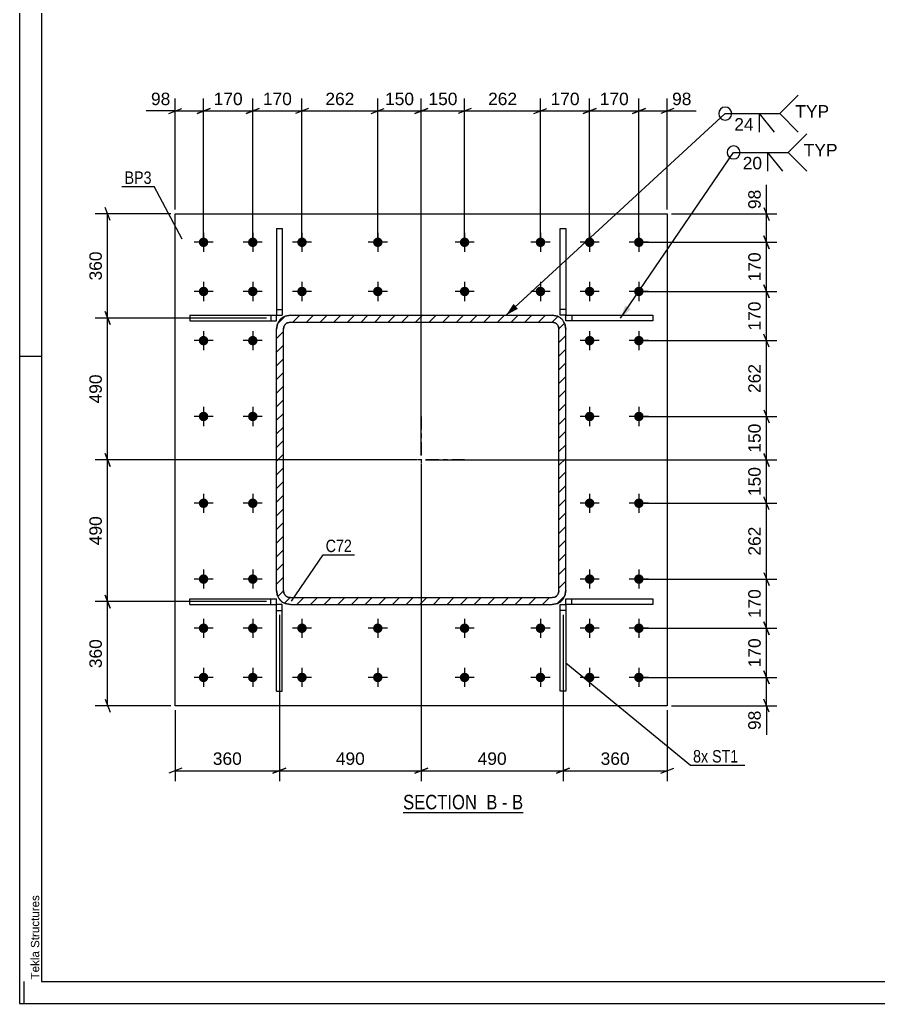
# Model space of a CAD drawing. Header units: millimetres. Extents: x -160 to 681, y -274 to 320.
# Drawn here: x -160.1 to 37.7, y -274 to -47.4 of the extents above; entities that cross this region are included whole.
import ezdxf

# ---------------------------------------------------------------- set-up
doc = ezdxf.new("R2010")
doc.units = ezdxf.units.MM
doc.linetypes.add('DXK_LINE_DOT2', pattern=[3.9198, 1.9599, -1.9599])
doc.linetypes.add('DXK_LINE_DOT3', pattern=[5.9187, 2.979, -0.9799, 0.9799, -0.9799])
doc.styles.add('Arial', font='ARIAL.TTF', dxfattribs={"height": 0.2})
doc.styles.add('Arial Narrow', font='ARIALN.TTF', dxfattribs={"height": 0.2})

# ---------------------------------------------------------------- blocks, each defined once
blk = doc.blocks.new('Unknown-284857079-1134')
at = {"color": 5, "linetype": 'Continuous'}
for p, q in [((-160.06, 319.99), (-160.06, -274.01)), ((-155.06, 314.99), (-155.06, -269.01)), ((-155.06, -125.01), (-160.06, -125.01)), ((-159.06, -274.01), (-159.06, -269.01)), ((-155.06, -269.01), (675.94, -269.01)), ((-160.06, -274.01), (680.94, -274.01))]:
    blk.add_line(p, q, dxfattribs=at)
at = {"color": 174, "linetype": 'Continuous', "style": 'Arial'}
blk.add_text('Tekla Structures', height=1.9102, rotation=90, dxfattribs=at).set_placement((-155.56, -268.51))
blk = doc.blocks.new('Unknown-284857079-11 - 2665')
at = {"color": 6, "linetype": 'Continuous'}
blk.add_line((-71.74, -230.06), (-44.09, -230.06), dxfattribs=at)
at = {"color": 0, "linetype": 'Continuous'}
blk.add_wipeout([(-53.63, -229.31), (-53.63, -225.81), (-71.74, -225.81), (-71.74, -229.31)], dxfattribs=at)
at = {"color": 7, "linetype": 'Continuous', "style": 'Arial Narrow'}
blk.add_text('SECTION ', height=3.34, dxfattribs=at).set_placement((-71.74, -229.31))
at = {"color": 0, "linetype": 'Continuous'}
blk.add_wipeout([(-50.02, -229.31), (-50.02, -225.81), (-52.58, -225.81), (-52.58, -229.31)], dxfattribs=at)
at = {"color": 7, "linetype": 'Continuous', "style": 'Arial Narrow'}
blk.add_text('B', height=3.34, dxfattribs=at).set_placement((-52.58, -229.31))
at = {"color": 0, "linetype": 'Continuous'}
blk.add_wipeout([(-47.7, -229.31), (-47.7, -225.81), (-48.97, -225.81), (-48.97, -229.31)], dxfattribs=at)
at = {"color": 7, "linetype": 'Continuous', "style": 'Arial Narrow'}
blk.add_text('-', height=3.34, dxfattribs=at).set_placement((-48.97, -229.31))
at = {"color": 0, "linetype": 'Continuous'}
blk.add_wipeout([(-44.09, -229.31), (-44.09, -225.81), (-46.65, -225.81), (-46.65, -229.31)], dxfattribs=at)
at = {"color": 7, "linetype": 'Continuous', "style": 'Arial Narrow'}
blk.add_text('B', height=3.34, dxfattribs=at).set_placement((-46.65, -229.31))
blk = doc.blocks.new('Part-284857079-2740 - 2665')
at = {"color": 2, "linetype": 'Continuous'}
for p, q in [((-120.9, -115.46), (-100.9, -115.46)), ((-120.9, -115.46), (-120.9, -116.79)), ((-102.23, -115.46), (-102.23, -116.79)), ((-100.9, -116.79), (-100.9, -115.46)), ((-120.9, -116.79), (-100.9, -116.79))]:
    blk.add_line(p, q, dxfattribs=at)
blk = doc.blocks.new('Part-284857079-2684 - 2665')
at = {"color": 2, "linetype": 'Continuous'}
for p, q in [((-124.23, -92.12), (-10.9, -92.12)), ((-124.23, -205.46), (-124.23, -92.12)), ((-10.9, -92.12), (-10.9, -205.46)), ((-10.9, -205.46), (-124.23, -205.46))]:
    blk.add_line(p, q, dxfattribs=at)
blk = doc.blocks.new('Part-284857079-2750 - 2665')
at = {"color": 2, "linetype": 'Continuous'}
for p, q in [((-34.23, -182.12), (-34.23, -180.79)), ((-34.23, -180.79), (-14.23, -180.79)), ((-32.9, -182.12), (-32.9, -180.79)), ((-14.23, -180.79), (-14.23, -182.12)), ((-14.23, -182.12), (-34.23, -182.12))]:
    blk.add_line(p, q, dxfattribs=at)
blk = doc.blocks.new('Part-284857079-2718 - 2665')
at = {"color": 2, "linetype": 'Continuous'}
for p, q in [((-120.9, -180.79), (-100.9, -180.79)), ((-120.9, -182.12), (-120.9, -180.79)), ((-102.23, -182.12), (-102.23, -180.79)), ((-100.9, -182.12), (-100.9, -180.79)), ((-120.9, -182.12), (-100.9, -182.12))]:
    blk.add_line(p, q, dxfattribs=at)
blk = doc.blocks.new('Part-284857079-2755 - 2665')
at = {"color": 2, "linetype": 'Continuous'}
for p, q in [((-100.9, -202.12), (-100.9, -182.12)), ((-99.57, -182.12), (-100.9, -182.12)), ((-100.9, -183.46), (-99.57, -183.46)), ((-99.57, -202.12), (-99.57, -182.12)), ((-100.9, -202.12), (-99.57, -202.12))]:
    blk.add_line(p, q, dxfattribs=at)
blk = doc.blocks.new('Part-284857079-2723 - 2665')
at = {"color": 2, "linetype": 'Continuous'}
for p, q in [((-35.57, -202.12), (-35.57, -182.12)), ((-35.57, -182.12), (-34.23, -182.12)), ((-34.23, -183.46), (-35.57, -183.46)), ((-34.23, -182.12), (-34.23, -202.12)), ((-34.23, -202.12), (-35.57, -202.12))]:
    blk.add_line(p, q, dxfattribs=at)
blk = doc.blocks.new('Part-284857079-2745 - 2665')
at = {"color": 2, "linetype": 'Continuous'}
for p, q in [((-35.57, -115.46), (-35.57, -95.46)), ((-35.57, -95.46), (-34.23, -95.46)), ((-34.23, -95.46), (-34.23, -115.46)), ((-34.23, -114.12), (-35.57, -114.12)), ((-34.23, -115.46), (-35.57, -115.46))]:
    blk.add_line(p, q, dxfattribs=at)
blk = doc.blocks.new('Part-284857079-2760 - 2665')
at = {"color": 2, "linetype": 'Continuous'}
for p, q in [((-34.23, -116.79), (-34.23, -115.46)), ((-34.23, -115.46), (-14.23, -115.46)), ((-32.9, -115.46), (-32.9, -116.79)), ((-14.23, -115.46), (-14.23, -116.79)), ((-14.23, -116.79), (-34.23, -116.79))]:
    blk.add_line(p, q, dxfattribs=at)
blk = doc.blocks.new('Part-284857079-2765 - 2665')
at = {"color": 2, "linetype": 'Continuous'}
for p, q in [((-100.9, -95.46), (-99.57, -95.46)), ((-100.9, -95.46), (-100.9, -115.46)), ((-99.57, -95.46), (-99.57, -115.46)), ((-100.9, -114.12), (-99.57, -114.12)), ((-100.9, -115.46), (-99.57, -115.46))]:
    blk.add_line(p, q, dxfattribs=at)
blk = doc.blocks.new('Bolt-284857079-2818 - 2665')
at = {"linetype": 'Continuous'}
for points in [[(-116.6, -98.66, -1), (-118.8, -98.66, -1)], [(-105.27, -98.66, -1), (-107.47, -98.66, -1)], [(-93.93, -98.66, -1), (-96.13, -98.66, -1)], [(-76.47, -98.66, -1), (-78.67, -98.66, -1)], [(-56.47, -98.66, -1), (-58.67, -98.66, -1)], [(-39, -98.66, -1), (-41.2, -98.66, -1)], [(-27.67, -98.66, -1), (-29.87, -98.66, -1)], [(-16.33, -98.66, -1), (-18.53, -98.66, -1)], [(-116.6, -109.99, -1), (-118.8, -109.99, -1)], [(-105.27, -109.99, -1), (-107.47, -109.99, -1)], [(-93.93, -109.99, -1), (-96.13, -109.99, -1)], [(-76.47, -109.99, -1), (-78.67, -109.99, -1)], [(-56.47, -109.99, -1), (-58.67, -109.99, -1)], [(-39, -109.99, -1), (-41.2, -109.99, -1)], [(-27.67, -109.99, -1), (-29.87, -109.99, -1)], [(-16.33, -109.99, -1), (-18.53, -109.99, -1)], [(-116.6, -121.32, -1), (-118.8, -121.32, -1)], [(-105.27, -121.32, -1), (-107.47, -121.32, -1)], [(-27.67, -121.32, -1), (-29.87, -121.32, -1)], [(-16.33, -121.32, -1), (-18.53, -121.32, -1)], [(-116.6, -138.79, -1), (-118.8, -138.79, -1)], [(-105.27, -138.79, -1), (-107.47, -138.79, -1)], [(-27.67, -138.79, -1), (-29.87, -138.79, -1)], [(-16.33, -138.79, -1), (-18.53, -138.79, -1)], [(-116.6, -158.79, -1), (-118.8, -158.79, -1)], [(-105.27, -158.79, -1), (-107.47, -158.79, -1)], [(-27.67, -158.79, -1), (-29.87, -158.79, -1)], [(-16.33, -158.79, -1), (-18.53, -158.79, -1)], [(-116.6, -176.26, -1), (-118.8, -176.26, -1)], [(-105.27, -176.26, -1), (-107.47, -176.26, -1)], [(-27.67, -176.26, -1), (-29.87, -176.26, -1)], [(-16.33, -176.26, -1), (-18.53, -176.26, -1)], [(-116.6, -187.59, -1), (-118.8, -187.59, -1)], [(-105.27, -187.59, -1), (-107.47, -187.59, -1)], [(-93.93, -187.59, -1), (-96.13, -187.59, -1)], [(-76.47, -187.59, -1), (-78.67, -187.59, -1)], [(-56.47, -187.59, -1), (-58.67, -187.59, -1)], [(-39, -187.59, -1), (-41.2, -187.59, -1)], [(-27.67, -187.59, -1), (-29.87, -187.59, -1)], [(-16.33, -187.59, -1), (-18.53, -187.59, -1)], [(-116.6, -198.92, -1), (-118.8, -198.92, -1)], [(-105.27, -198.92, -1), (-107.47, -198.92, -1)], [(-93.93, -198.92, -1), (-96.13, -198.92, -1)], [(-76.47, -198.92, -1), (-78.67, -198.92, -1)], [(-56.47, -198.92, -1), (-58.67, -198.92, -1)], [(-39, -198.92, -1), (-41.2, -198.92, -1)], [(-27.67, -198.92, -1), (-29.87, -198.92, -1)], [(-16.33, -198.92, -1), (-18.53, -198.92, -1)]]:
    blk.add_hatch(color=1, dxfattribs=at).paths.add_polyline_path(points)
at = {"color": 1, "linetype": 'Continuous'}
for p, q in [((-117.7, -96.46), (-117.7, -100.86)), ((-106.37, -96.46), (-106.37, -100.86)), ((-95.03, -96.46), (-95.03, -100.86)), ((-77.57, -96.46), (-77.57, -100.86)), ((-57.57, -96.46), (-57.57, -100.86)), ((-40.1, -96.46), (-40.1, -100.86)), ((-28.77, -96.46), (-28.77, -100.86)), ((-17.43, -96.46), (-17.43, -100.86)), ((-115.5, -98.66), (-119.9, -98.66)), ((-104.17, -98.66), (-108.57, -98.66)), ((-92.83, -98.66), (-97.23, -98.66)), ((-75.37, -98.66), (-79.77, -98.66)), ((-55.37, -98.66), (-59.77, -98.66)), ((-37.9, -98.66), (-42.3, -98.66)), ((-26.57, -98.66), (-30.97, -98.66)), ((-15.23, -98.66), (-19.63, -98.66)), ((-117.7, -107.79), (-117.7, -112.19)), ((-106.37, -107.79), (-106.37, -112.19)), ((-95.03, -107.79), (-95.03, -112.19)), ((-77.57, -107.79), (-77.57, -112.19)), ((-57.57, -107.79), (-57.57, -112.19)), ((-40.1, -107.79), (-40.1, -112.19)), ((-28.77, -107.79), (-28.77, -112.19)), ((-17.43, -107.79), (-17.43, -112.19)), ((-115.5, -109.99), (-119.9, -109.99)), ((-104.17, -109.99), (-108.57, -109.99)), ((-92.83, -109.99), (-97.23, -109.99)), ((-75.37, -109.99), (-79.77, -109.99)), ((-55.37, -109.99), (-59.77, -109.99)), ((-37.9, -109.99), (-42.3, -109.99)), ((-26.57, -109.99), (-30.97, -109.99)), ((-15.23, -109.99), (-19.63, -109.99)), ((-117.7, -119.12), (-117.7, -123.52)), ((-106.37, -119.12), (-106.37, -123.52)), ((-28.77, -119.12), (-28.77, -123.52)), ((-17.43, -119.12), (-17.43, -123.52)), ((-115.5, -121.32), (-119.9, -121.32)), ((-104.17, -121.32), (-108.57, -121.32)), ((-26.57, -121.32), (-30.97, -121.32)), ((-15.23, -121.32), (-19.63, -121.32)), ((-117.7, -136.59), (-117.7, -140.99)), ((-106.37, -136.59), (-106.37, -140.99)), ((-28.77, -136.59), (-28.77, -140.99)), ((-17.43, -136.59), (-17.43, -140.99)), ((-115.5, -138.79), (-119.9, -138.79)), ((-104.17, -138.79), (-108.57, -138.79)), ((-26.57, -138.79), (-30.97, -138.79)), ((-15.23, -138.79), (-19.63, -138.79)), ((-117.7, -156.59), (-117.7, -160.99)), ((-106.37, -156.59), (-106.37, -160.99)), ((-28.77, -156.59), (-28.77, -160.99)), ((-17.43, -156.59), (-17.43, -160.99)), ((-115.5, -158.79), (-119.9, -158.79)), ((-104.17, -158.79), (-108.57, -158.79)), ((-26.57, -158.79), (-30.97, -158.79)), ((-15.23, -158.79), (-19.63, -158.79)), ((-117.7, -174.06), (-117.7, -178.46)), ((-106.37, -174.06), (-106.37, -178.46)), ((-28.77, -174.06), (-28.77, -178.46)), ((-17.43, -174.06), (-17.43, -178.46)), ((-115.5, -176.26), (-119.9, -176.26)), ((-104.17, -176.26), (-108.57, -176.26)), ((-26.57, -176.26), (-30.97, -176.26)), ((-15.23, -176.26), (-19.63, -176.26)), ((-117.7, -185.39), (-117.7, -189.79)), ((-106.37, -185.39), (-106.37, -189.79)), ((-95.03, -185.39), (-95.03, -189.79)), ((-77.57, -185.39), (-77.57, -189.79)), ((-57.57, -185.39), (-57.57, -189.79)), ((-40.1, -185.39), (-40.1, -189.79)), ((-28.77, -185.39), (-28.77, -189.79)), ((-17.43, -185.39), (-17.43, -189.79)), ((-115.5, -187.59), (-119.9, -187.59)), ((-104.17, -187.59), (-108.57, -187.59)), ((-92.83, -187.59), (-97.23, -187.59)), ((-75.37, -187.59), (-79.77, -187.59)), ((-55.37, -187.59), (-59.77, -187.59)), ((-37.9, -187.59), (-42.3, -187.59)), ((-26.57, -187.59), (-30.97, -187.59)), ((-15.23, -187.59), (-19.63, -187.59)), ((-117.7, -196.72), (-117.7, -201.12)), ((-106.37, -196.72), (-106.37, -201.12)), ((-95.03, -196.72), (-95.03, -201.12)), ((-77.57, -196.72), (-77.57, -201.12)), ((-57.57, -196.72), (-57.57, -201.12)), ((-40.1, -196.72), (-40.1, -201.12)), ((-28.77, -196.72), (-28.77, -201.12)), ((-17.43, -196.72), (-17.43, -201.12)), ((-115.5, -198.92), (-119.9, -198.92)), ((-104.17, -198.92), (-108.57, -198.92)), ((-92.83, -198.92), (-97.23, -198.92)), ((-75.37, -198.92), (-79.77, -198.92)), ((-55.37, -198.92), (-59.77, -198.92)), ((-37.9, -198.92), (-42.3, -198.92)), ((-26.57, -198.92), (-30.97, -198.92)), ((-15.23, -198.92), (-19.63, -198.92))]:
    blk.add_line(p, q, dxfattribs=at)
blk = doc.blocks.new('Part-284857079-2845 - 2665')
at = {"linetype": 'Continuous'}
h = blk.add_hatch(dxfattribs=at)
h.set_pattern_fill('', scale=0.7, style=0, pattern_type=0)
h.set_pattern_definition([(45, (-98.926, -115.7005), (-1.571545, 1.571545), [])])
h.paths.add_polyline_path([(-97.7, -115.46), (-98.93, -115.7), (-99.96, -116.39), (-100.66, -117.43), (-100.9, -118.66), (-100.9, -178.92), (-100.66, -180.15), (-99.96, -181.19), (-98.93, -181.88), (-97.7, -182.12), (-37.43, -182.12), (-36.21, -181.88), (-35.17, -181.19), (-34.48, -180.15), (-34.23, -178.92), (-34.23, -118.66), (-34.48, -117.43), (-35.17, -116.39), (-36.21, -115.7), (-37.43, -115.46)])
h.paths.add_polyline_path([(-36.82, -117.18), (-36.3, -117.53), (-35.96, -118.04), (-35.83, -118.66), (-35.83, -178.92), (-35.96, -179.54), (-36.3, -180.05), (-36.82, -180.4), (-37.43, -180.52), (-97.7, -180.52), (-98.31, -180.4), (-98.83, -180.05), (-99.18, -179.54), (-99.3, -178.92), (-99.3, -118.66), (-99.18, -118.04), (-98.83, -117.53), (-98.31, -117.18), (-97.7, -117.06), (-37.43, -117.06)])
at = {"color": 7, "linetype": 'DXK_LINE_DOT2'}
for p, q in [((-98.93, -115.7), (-97.7, -115.46)), ((-97.7, -115.46), (-37.43, -115.46)), ((-37.43, -115.46), (-36.21, -115.7)), ((-100.9, -118.66), (-100.66, -117.43)), ((-97.7, -117.06), (-98.31, -117.18)), ((-97.7, -117.06), (-37.43, -117.06)), ((-36.82, -117.18), (-37.43, -117.06)), ((-34.48, -117.43), (-34.23, -118.66)), ((-100.9, -178.92), (-100.9, -118.66)), ((-99.18, -118.04), (-99.3, -118.66)), ((-99.3, -178.92), (-99.3, -118.66)), ((-35.83, -118.66), (-35.96, -118.04)), ((-35.83, -178.92), (-35.83, -118.66)), ((-34.23, -178.92), (-34.23, -118.66)), ((-100.66, -180.15), (-100.9, -178.92)), ((-99.3, -178.92), (-99.18, -179.54)), ((-35.96, -179.54), (-35.83, -178.92)), ((-34.23, -178.92), (-34.48, -180.15)), ((-98.31, -180.4), (-97.7, -180.52)), ((-97.7, -180.52), (-37.43, -180.52)), ((-37.43, -180.52), (-36.82, -180.4)), ((-97.7, -182.12), (-98.93, -181.88)), ((-97.7, -182.12), (-37.43, -182.12)), ((-36.21, -181.88), (-37.43, -182.12))]:
    blk.add_line(p, q, dxfattribs=at)
at = {"color": 2, "linetype": 'Continuous'}
for p, q in [((-97.7, -115.46), (-98.93, -115.7)), ((-97.7, -115.46), (-37.43, -115.46)), ((-36.21, -115.7), (-37.43, -115.46)), ((-100.66, -117.43), (-100.9, -118.66)), ((-98.31, -117.18), (-97.7, -117.06)), ((-97.7, -117.06), (-37.43, -117.06)), ((-37.43, -117.06), (-36.82, -117.18)), ((-34.23, -118.66), (-34.48, -117.43)), ((-100.9, -178.92), (-100.9, -118.66)), ((-99.3, -118.66), (-99.18, -118.04)), ((-99.3, -178.92), (-99.3, -118.66)), ((-35.96, -118.04), (-35.83, -118.66)), ((-35.83, -178.92), (-35.83, -118.66)), ((-34.23, -178.92), (-34.23, -118.66)), ((-100.9, -178.92), (-100.66, -180.15)), ((-99.18, -179.54), (-99.3, -178.92)), ((-35.83, -178.92), (-35.96, -179.54)), ((-34.48, -180.15), (-34.23, -178.92)), ((-97.7, -180.52), (-98.31, -180.4)), ((-97.7, -180.52), (-37.43, -180.52)), ((-36.82, -180.4), (-37.43, -180.52)), ((-98.93, -181.88), (-97.7, -182.12)), ((-97.7, -182.12), (-37.43, -182.12)), ((-37.43, -182.12), (-36.21, -181.88))]:
    blk.add_line(p, q, dxfattribs=at)
at = {"color": 7, "linetype": 'DXK_LINE_DOT3'}
for p, q in [((-67.57, -138.79), (-67.57, -158.79)), ((-57.57, -148.79), (-77.57, -148.79))]:
    blk.add_line(p, q, dxfattribs=at)
at = {"color": 7, "linetype": 'DXK_LINE_DOT2'}
for centre, radius, start, end in [((-97.7, -118.66), 3.2, 112.5, 157.5), ((-97.7, -118.66), 1.6, 112.5, 157.5), ((-37.43, -118.66), 1.6, 22.5, 67.5), ((-37.43, -118.66), 3.2, 22.5, 67.5), ((-97.7, -178.92), 3.2, 202.5, 247.5), ((-97.7, -178.92), 1.6, 202.5, 247.5), ((-37.43, -178.92), 1.6, 292.5, 337.5), ((-37.43, -178.92), 3.2, 292.5, 337.5)]:
    blk.add_arc(centre, radius, start, end, dxfattribs=at)
at = {"color": 2, "linetype": 'Continuous'}
for centre, radius, start, end in [((-97.7, -118.66), 3.2, 112.5, 157.5), ((-97.7, -118.66), 1.6, 112.5, 157.5), ((-37.43, -118.66), 1.6, 22.5, 67.5), ((-37.43, -118.66), 3.2, 22.5, 67.5), ((-97.7, -178.92), 3.2, 202.5, 247.5), ((-97.7, -178.92), 1.6, 202.5, 247.5), ((-37.43, -178.92), 1.6, 292.5, 337.5), ((-37.43, -178.92), 3.2, 292.5, 337.5)]:
    blk.add_arc(centre, radius, start, end, dxfattribs=at)
blk = doc.blocks.new('StraightDimension-284857079-3015 - 2665')
at = {"color": 7, "linetype": 'Continuous'}
for p, q in [((-139.19, -182.96), (-140.39, -179.96)), ((-103.23, -181.46), (-142.64, -181.46)), ((-139.79, -205.46), (-139.79, -181.46)), ((-140.39, -203.96), (-139.19, -206.96)), ((-125.23, -205.46), (-142.64, -205.46))]:
    blk.add_line(p, q, dxfattribs=at)
at = {"color": 0}
blk.add_wipeout([(-140.54, -189.52), (-144.74, -189.52), (-144.74, -197.39), (-140.54, -197.39)], dxfattribs=at)
at = {"color": 3, "style": 'Arial'}
blk.add_text('360', height=2.865, rotation=90.0002, dxfattribs=at).set_placement((-141.14, -196.79))
blk = doc.blocks.new('StraightDimension-284857079-15221 - 2665')
at = {"color": 7, "linetype": 'Continuous'}
for p, q in [((12.58, -160.29), (11.38, -157.29)), ((-16.43, -158.79), (14.38, -158.79)), ((11.98, -176.26), (11.98, -158.79)), ((-16.43, -176.26), (14.38, -176.26)), ((11.38, -174.76), (12.58, -177.76))]:
    blk.add_line(p, q, dxfattribs=at)
at = {"color": 0}
blk.add_wipeout([(11.23, -163.59), (7.03, -163.59), (7.03, -171.46), (11.23, -171.46)], dxfattribs=at)
at = {"color": 3, "style": 'Arial'}
blk.add_text('262', height=2.865, rotation=90.0002, dxfattribs=at).set_placement((10.63, -170.86))
blk = doc.blocks.new('StraightDimension-284857079-11352 - 2665')
at = {"color": 7, "linetype": 'Continuous'}
for p, q in [((-117.7, -97.66), (-117.7, -65.55)), ((-106.37, -97.66), (-106.37, -65.55)), ((-119.2, -69), (-116.2, -67.8)), ((-104.87, -67.8), (-107.87, -69)), ((-117.7, -68.4), (-106.37, -68.4))]:
    blk.add_line(p, q, dxfattribs=at)
at = {"color": 0}
blk.add_wipeout([(-108.1, -67.65), (-108.1, -63.45), (-115.97, -63.45), (-115.97, -67.65)], dxfattribs=at)
at = {"color": 3, "style": 'Arial'}
blk.add_text('170', height=2.865, dxfattribs=at).set_placement((-115.37, -67.05))
blk = doc.blocks.new('StraightDimension-284857079-15220 - 2665')
at = {"color": 7, "linetype": 'Continuous'}
for p, q in [((11.38, -147.29), (12.58, -150.29)), ((-66.57, -148.79), (14.38, -148.79)), ((11.98, -158.79), (11.98, -148.79)), ((12.58, -160.29), (11.38, -157.29)), ((-16.43, -158.79), (14.38, -158.79))]:
    blk.add_line(p, q, dxfattribs=at)
at = {"color": 0}
blk.add_wipeout([(11.23, -149.85), (7.03, -149.85), (7.03, -157.73), (11.23, -157.73)], dxfattribs=at)
at = {"color": 3, "style": 'Arial'}
blk.add_text('150', height=2.865, rotation=90.0002, dxfattribs=at).set_placement((10.63, -157.13))
blk = doc.blocks.new('StraightDimension-284857079-11353 - 2665')
at = {"color": 7, "linetype": 'Continuous'}
for p, q in [((-124.23, -91.12), (-124.23, -65.55)), ((-117.7, -97.66), (-117.7, -65.55)), ((-125.73, -69), (-122.73, -67.8)), ((-116.2, -67.8), (-119.2, -69)), ((-124.23, -68.4), (-117.7, -68.4))]:
    blk.add_line(p, q, dxfattribs=at)
at = {"color": 0}
blk.add_wipeout([(-124.76, -67.65), (-124.76, -63.45), (-130.41, -63.45), (-130.41, -67.65)], dxfattribs=at)
at = {"color": 7, "linetype": 'Continuous'}
blk.add_line((-124.23, -68.4), (-130.93, -68.4), dxfattribs=at)
blk.add_line((-124.23, -68.4), (-130.93, -68.4), dxfattribs=at)
at = {"color": 3, "style": 'Arial'}
blk.add_text('98', height=2.865, dxfattribs=at).set_placement((-129.81, -67.05))
blk = doc.blocks.new('StraightDimension-284857079-15222 - 2665')
at = {"color": 7, "linetype": 'Continuous'}
for p, q in [((-16.43, -176.26), (14.38, -176.26)), ((11.38, -174.76), (12.58, -177.76)), ((11.98, -187.59), (11.98, -176.26)), ((-16.43, -187.59), (14.38, -187.59)), ((12.58, -189.09), (11.38, -186.09))]:
    blk.add_line(p, q, dxfattribs=at)
at = {"color": 0}
blk.add_wipeout([(11.23, -177.99), (7.03, -177.99), (7.03, -185.86), (11.23, -185.86)], dxfattribs=at)
at = {"color": 3, "style": 'Arial'}
blk.add_text('170', height=2.865, rotation=90.0002, dxfattribs=at).set_placement((10.63, -185.26))
blk = doc.blocks.new('StraightDimension-284857079-11443 - 2665')
at = {"color": 7, "linetype": 'Continuous'}
for p, q in [((-34.9, -184.46), (-34.9, -222.81)), ((-10.9, -206.46), (-10.9, -222.81)), ((-33.4, -219.81), (-36.4, -221.01)), ((-12.4, -221.01), (-9.4, -219.81)), ((-34.9, -220.41), (-10.9, -220.41))]:
    blk.add_line(p, q, dxfattribs=at)
at = {"color": 0}
blk.add_wipeout([(-18.97, -219.66), (-18.97, -215.46), (-26.84, -215.46), (-26.84, -219.66)], dxfattribs=at)
at = {"color": 3, "style": 'Arial'}
blk.add_text('360', height=2.865, dxfattribs=at).set_placement((-26.24, -219.06))
blk = doc.blocks.new('StraightDimension-284857079-11344 - 2665')
at = {"color": 7, "linetype": 'Continuous'}
for p, q in [((-17.43, -97.66), (-17.43, -65.55)), ((-10.9, -91.12), (-10.9, -65.55)), ((-18.93, -69), (-15.93, -67.8)), ((-9.4, -67.8), (-12.4, -69)), ((-17.43, -68.4), (-10.9, -68.4))]:
    blk.add_line(p, q, dxfattribs=at)
at = {"color": 0}
blk.add_wipeout([(-4.73, -67.65), (-4.73, -63.45), (-10.38, -63.45), (-10.38, -67.65)], dxfattribs=at)
at = {"color": 7, "linetype": 'Continuous'}
blk.add_line((-10.9, -68.4), (-4.2, -68.4), dxfattribs=at)
blk.add_line((-10.9, -68.4), (-4.2, -68.4), dxfattribs=at)
at = {"color": 3, "style": 'Arial'}
blk.add_text('98', height=2.865, dxfattribs=at).set_placement((-9.78, -67.05))
blk = doc.blocks.new('StraightDimension-284857079-15215 - 2665')
at = {"color": 7, "linetype": 'Continuous'}
for p, q in [((11.38, -90.62), (12.58, -93.62)), ((-9.9, -92.12), (14.38, -92.12)), ((11.98, -98.66), (11.98, -92.12)), ((12.58, -100.16), (11.38, -97.16)), ((-16.43, -98.66), (14.38, -98.66))]:
    blk.add_line(p, q, dxfattribs=at)
at = {"color": 0}
blk.add_wipeout([(11.23, -85.95), (7.03, -85.95), (7.03, -91.6), (11.23, -91.6)], dxfattribs=at)
at = {"color": 7, "linetype": 'Continuous'}
blk.add_line((11.98, -92.12), (11.98, -85.43), dxfattribs=at)
blk.add_line((11.98, -92.12), (11.98, -85.43), dxfattribs=at)
at = {"color": 3, "style": 'Arial'}
blk.add_text('98', height=2.865, rotation=90.0002, dxfattribs=at).set_placement((10.63, -91))
blk = doc.blocks.new('StraightDimension-284857079-11350 - 2665')
at = {"color": 7, "linetype": 'Continuous'}
for p, q in [((-95.03, -97.66), (-95.03, -65.55)), ((-77.57, -97.66), (-77.57, -65.55)), ((-93.53, -67.8), (-96.53, -69)), ((-79.07, -69), (-76.07, -67.8)), ((-95.03, -68.4), (-77.57, -68.4))]:
    blk.add_line(p, q, dxfattribs=at)
at = {"color": 0}
blk.add_wipeout([(-82.37, -67.65), (-82.37, -63.45), (-90.24, -63.45), (-90.24, -67.65)], dxfattribs=at)
at = {"color": 3, "style": 'Arial'}
blk.add_text('262', height=2.865, dxfattribs=at).set_placement((-89.64, -67.05))
blk = doc.blocks.new('StraightDimension-284857079-11351 - 2665')
at = {"color": 7, "linetype": 'Continuous'}
for p, q in [((-106.37, -97.66), (-106.37, -65.55)), ((-95.03, -97.66), (-95.03, -65.55)), ((-107.87, -69), (-104.87, -67.8)), ((-93.53, -67.8), (-96.53, -69)), ((-106.37, -68.4), (-95.03, -68.4))]:
    blk.add_line(p, q, dxfattribs=at)
at = {"color": 0}
blk.add_wipeout([(-96.77, -67.65), (-96.77, -63.45), (-104.64, -63.45), (-104.64, -67.65)], dxfattribs=at)
at = {"color": 3, "style": 'Arial'}
blk.add_text('170', height=2.865, dxfattribs=at).set_placement((-104.04, -67.05))
blk = doc.blocks.new('StraightDimension-284857079-2990 - 2665')
at = {"color": 7, "linetype": 'Continuous'}
for p, q in [((-139.19, -93.62), (-140.39, -90.62)), ((-125.23, -92.12), (-142.64, -92.12)), ((-139.79, -116.12), (-139.79, -92.12)), ((-140.39, -114.62), (-139.19, -117.62)), ((-103.23, -116.12), (-142.64, -116.12))]:
    blk.add_line(p, q, dxfattribs=at)
at = {"color": 0}
blk.add_wipeout([(-140.54, -100.19), (-144.74, -100.19), (-144.74, -108.06), (-140.54, -108.06)], dxfattribs=at)
at = {"color": 3, "style": 'Arial'}
blk.add_text('360', height=2.865, rotation=90.0002, dxfattribs=at).set_placement((-141.14, -107.46))
blk = doc.blocks.new('StraightDimension-284857079-2999 - 2665')
at = {"color": 7, "linetype": 'Continuous'}
for p, q in [((-139.19, -117.62), (-140.39, -114.62)), ((-103.23, -116.12), (-142.64, -116.12)), ((-139.79, -148.79), (-139.79, -116.12)), ((-140.39, -147.29), (-139.19, -150.29)), ((-68.57, -148.79), (-142.64, -148.79))]:
    blk.add_line(p, q, dxfattribs=at)
at = {"color": 0}
blk.add_wipeout([(-140.54, -128.52), (-144.74, -128.52), (-144.74, -136.39), (-140.54, -136.39)], dxfattribs=at)
at = {"color": 3, "style": 'Arial'}
blk.add_text('490', height=2.865, rotation=90.0002, dxfattribs=at).set_placement((-141.14, -135.79))
blk = doc.blocks.new('StraightDimension-284857079-11446 - 2665')
at = {"color": 7, "linetype": 'Continuous'}
for p, q in [((-100.23, -184.46), (-100.23, -222.81)), ((-124.23, -206.46), (-124.23, -222.81)), ((-122.73, -219.81), (-125.73, -221.01)), ((-101.73, -221.01), (-98.73, -219.81)), ((-124.23, -220.41), (-100.23, -220.41))]:
    blk.add_line(p, q, dxfattribs=at)
at = {"color": 0}
blk.add_wipeout([(-108.3, -219.66), (-108.3, -215.46), (-116.17, -215.46), (-116.17, -219.66)], dxfattribs=at)
at = {"color": 3, "style": 'Arial'}
blk.add_text('360', height=2.865, dxfattribs=at).set_placement((-115.57, -219.06))
blk = doc.blocks.new('StraightDimension-284857079-3007 - 2665')
at = {"color": 7, "linetype": 'Continuous'}
for p, q in [((-139.19, -150.29), (-140.39, -147.29)), ((-68.57, -148.79), (-142.64, -148.79)), ((-139.79, -181.46), (-139.79, -148.79)), ((-140.39, -179.96), (-139.19, -182.96)), ((-103.23, -181.46), (-142.64, -181.46))]:
    blk.add_line(p, q, dxfattribs=at)
at = {"color": 0}
blk.add_wipeout([(-140.54, -161.19), (-144.74, -161.19), (-144.74, -169.06), (-140.54, -169.06)], dxfattribs=at)
at = {"color": 3, "style": 'Arial'}
blk.add_text('490', height=2.865, rotation=90.0002, dxfattribs=at).set_placement((-141.14, -168.46))
blk = doc.blocks.new('StraightDimension-284857079-11345 - 2665')
at = {"color": 7, "linetype": 'Continuous'}
for p, q in [((-28.77, -97.66), (-28.77, -65.55)), ((-17.43, -97.66), (-17.43, -65.55)), ((-30.27, -69), (-27.27, -67.8)), ((-15.93, -67.8), (-18.93, -69)), ((-28.77, -68.4), (-17.43, -68.4))]:
    blk.add_line(p, q, dxfattribs=at)
at = {"color": 0}
blk.add_wipeout([(-19.17, -67.65), (-19.17, -63.45), (-27.04, -63.45), (-27.04, -67.65)], dxfattribs=at)
at = {"color": 3, "style": 'Arial'}
blk.add_text('170', height=2.865, dxfattribs=at).set_placement((-26.44, -67.05))
blk = doc.blocks.new('StraightDimension-284857079-15219 - 2665')
at = {"color": 7, "linetype": 'Continuous'}
for p, q in [((11.38, -137.29), (12.58, -140.29)), ((-16.43, -138.79), (14.38, -138.79)), ((11.98, -148.79), (11.98, -138.79)), ((12.58, -150.29), (11.38, -147.29)), ((-66.57, -148.79), (14.38, -148.79))]:
    blk.add_line(p, q, dxfattribs=at)
at = {"color": 0}
blk.add_wipeout([(11.23, -139.85), (7.03, -139.85), (7.03, -147.73), (11.23, -147.73)], dxfattribs=at)
at = {"color": 3, "style": 'Arial'}
blk.add_text('150', height=2.865, rotation=90.0002, dxfattribs=at).set_placement((10.63, -147.13))
blk = doc.blocks.new('StraightDimension-284857079-11346 - 2665')
at = {"color": 7, "linetype": 'Continuous'}
for p, q in [((-40.1, -97.66), (-40.1, -65.55)), ((-28.77, -97.66), (-28.77, -65.55)), ((-41.6, -69), (-38.6, -67.8)), ((-27.27, -67.8), (-30.27, -69)), ((-40.1, -68.4), (-28.77, -68.4))]:
    blk.add_line(p, q, dxfattribs=at)
at = {"color": 0}
blk.add_wipeout([(-30.5, -67.65), (-30.5, -63.45), (-38.37, -63.45), (-38.37, -67.65)], dxfattribs=at)
at = {"color": 3, "style": 'Arial'}
blk.add_text('170', height=2.865, dxfattribs=at).set_placement((-37.77, -67.05))
blk = doc.blocks.new('StraightDimension-284857079-15218 - 2665')
at = {"color": 7, "linetype": 'Continuous'}
for p, q in [((12.58, -122.82), (11.38, -119.82)), ((-16.43, -121.32), (14.38, -121.32)), ((11.98, -138.79), (11.98, -121.32)), ((11.38, -137.29), (12.58, -140.29)), ((-16.43, -138.79), (14.38, -138.79))]:
    blk.add_line(p, q, dxfattribs=at)
at = {"color": 0}
blk.add_wipeout([(11.23, -126.12), (7.03, -126.12), (7.03, -133.99), (11.23, -133.99)], dxfattribs=at)
at = {"color": 3, "style": 'Arial'}
blk.add_text('262', height=2.865, rotation=90.0002, dxfattribs=at).set_placement((10.63, -133.39))
blk = doc.blocks.new('StraightDimension-284857079-11347 - 2665')
at = {"color": 7, "linetype": 'Continuous'}
for p, q in [((-57.57, -97.66), (-57.57, -65.55)), ((-40.1, -97.66), (-40.1, -65.55)), ((-56.07, -67.8), (-59.07, -69)), ((-41.6, -69), (-38.6, -67.8)), ((-57.57, -68.4), (-40.1, -68.4))]:
    blk.add_line(p, q, dxfattribs=at)
at = {"color": 0}
blk.add_wipeout([(-44.9, -67.65), (-44.9, -63.45), (-52.77, -63.45), (-52.77, -67.65)], dxfattribs=at)
at = {"color": 3, "style": 'Arial'}
blk.add_text('262', height=2.865, dxfattribs=at).set_placement((-52.17, -67.05))
blk = doc.blocks.new('StraightDimension-284857079-11348 - 2665')
at = {"color": 7, "linetype": 'Continuous'}
for p, q in [((-67.57, -147.79), (-67.57, -65.55)), ((-57.57, -97.66), (-57.57, -65.55)), ((-69.07, -69), (-66.07, -67.8)), ((-56.07, -67.8), (-59.07, -69)), ((-67.57, -68.4), (-57.57, -68.4))]:
    blk.add_line(p, q, dxfattribs=at)
at = {"color": 0}
blk.add_wipeout([(-58.63, -67.65), (-58.63, -63.45), (-66.5, -63.45), (-66.5, -67.65)], dxfattribs=at)
at = {"color": 3, "style": 'Arial'}
blk.add_text('150', height=2.865, dxfattribs=at).set_placement((-65.9, -67.05))
blk = doc.blocks.new('StraightDimension-284857079-15224 - 2665')
at = {"color": 7, "linetype": 'Continuous'}
for p, q in [((-16.43, -198.92), (14.38, -198.92)), ((11.38, -197.42), (12.58, -200.42)), ((11.98, -205.46), (11.98, -198.92)), ((12.58, -206.96), (11.38, -203.96)), ((-9.9, -205.46), (14.38, -205.46))]:
    blk.add_line(p, q, dxfattribs=at)
at = {"color": 0}
blk.add_wipeout([(11.23, -205.98), (7.03, -205.98), (7.03, -211.63), (11.23, -211.63)], dxfattribs=at)
at = {"color": 7, "linetype": 'Continuous'}
blk.add_line((11.98, -205.46), (11.98, -212.15), dxfattribs=at)
blk.add_line((11.98, -205.46), (11.98, -212.15), dxfattribs=at)
at = {"color": 3, "style": 'Arial'}
blk.add_text('98', height=2.865, rotation=90.0002, dxfattribs=at).set_placement((10.63, -211.03))
blk = doc.blocks.new('StraightDimension-284857079-11349 - 2665')
at = {"color": 7, "linetype": 'Continuous'}
for p, q in [((-77.57, -97.66), (-77.57, -65.55)), ((-67.57, -147.79), (-67.57, -65.55)), ((-79.07, -69), (-76.07, -67.8)), ((-66.07, -67.8), (-69.07, -69)), ((-77.57, -68.4), (-67.57, -68.4))]:
    blk.add_line(p, q, dxfattribs=at)
at = {"color": 0}
blk.add_wipeout([(-68.63, -67.65), (-68.63, -63.45), (-76.5, -63.45), (-76.5, -67.65)], dxfattribs=at)
at = {"color": 3, "style": 'Arial'}
blk.add_text('150', height=2.865, dxfattribs=at).set_placement((-75.9, -67.05))
blk = doc.blocks.new('StraightDimension-284857079-11444 - 2665')
at = {"color": 7, "linetype": 'Continuous'}
for p, q in [((-67.57, -149.79), (-67.57, -222.81)), ((-34.9, -184.46), (-34.9, -222.81)), ((-66.07, -219.81), (-69.07, -221.01)), ((-36.4, -221.01), (-33.4, -219.81)), ((-67.57, -220.41), (-34.9, -220.41))]:
    blk.add_line(p, q, dxfattribs=at)
at = {"color": 0}
blk.add_wipeout([(-47.3, -219.66), (-47.3, -215.46), (-55.17, -215.46), (-55.17, -219.66)], dxfattribs=at)
at = {"color": 3, "style": 'Arial'}
blk.add_text('490', height=2.865, dxfattribs=at).set_placement((-54.57, -219.06))
blk = doc.blocks.new('StraightDimension-284857079-11445 - 2665')
at = {"color": 7, "linetype": 'Continuous'}
for p, q in [((-67.57, -149.79), (-67.57, -222.81)), ((-100.23, -184.46), (-100.23, -222.81)), ((-98.73, -219.81), (-101.73, -221.01)), ((-69.07, -221.01), (-66.07, -219.81)), ((-100.23, -220.41), (-67.57, -220.41))]:
    blk.add_line(p, q, dxfattribs=at)
at = {"color": 0}
blk.add_wipeout([(-79.97, -219.66), (-79.97, -215.46), (-87.84, -215.46), (-87.84, -219.66)], dxfattribs=at)
at = {"color": 3, "style": 'Arial'}
blk.add_text('490', height=2.865, dxfattribs=at).set_placement((-87.24, -219.06))
blk = doc.blocks.new('StraightDimension-284857079-15216 - 2665')
at = {"color": 7, "linetype": 'Continuous'}
for p, q in [((11.38, -97.16), (12.58, -100.16)), ((-16.43, -98.66), (14.38, -98.66)), ((11.98, -109.99), (11.98, -98.66)), ((12.58, -111.49), (11.38, -108.49)), ((-16.43, -109.99), (14.38, -109.99))]:
    blk.add_line(p, q, dxfattribs=at)
at = {"color": 0}
blk.add_wipeout([(11.23, -100.39), (7.03, -100.39), (7.03, -108.26), (11.23, -108.26)], dxfattribs=at)
at = {"color": 3, "style": 'Arial'}
blk.add_text('170', height=2.865, rotation=90.0002, dxfattribs=at).set_placement((10.63, -107.66))
blk = doc.blocks.new('StraightDimension-284857079-15217 - 2665')
at = {"color": 7, "linetype": 'Continuous'}
for p, q in [((11.38, -108.49), (12.58, -111.49)), ((-16.43, -109.99), (14.38, -109.99)), ((11.98, -121.32), (11.98, -109.99)), ((12.58, -122.82), (11.38, -119.82)), ((-16.43, -121.32), (14.38, -121.32))]:
    blk.add_line(p, q, dxfattribs=at)
at = {"color": 0}
blk.add_wipeout([(11.23, -111.72), (7.03, -111.72), (7.03, -119.59), (11.23, -119.59)], dxfattribs=at)
at = {"color": 3, "style": 'Arial'}
blk.add_text('170', height=2.865, rotation=90.0002, dxfattribs=at).set_placement((10.63, -118.99))
blk = doc.blocks.new('StraightDimension-284857079-15223 - 2665')
at = {"color": 7, "linetype": 'Continuous'}
for p, q in [((-16.43, -187.59), (14.38, -187.59)), ((11.38, -186.09), (12.58, -189.09)), ((11.98, -198.92), (11.98, -187.59)), ((-16.43, -198.92), (14.38, -198.92)), ((12.58, -200.42), (11.38, -197.42))]:
    blk.add_line(p, q, dxfattribs=at)
at = {"color": 0}
blk.add_wipeout([(11.23, -189.32), (7.03, -189.32), (7.03, -197.19), (11.23, -197.19)], dxfattribs=at)
at = {"color": 3, "style": 'Arial'}
blk.add_text('170', height=2.865, rotation=90.0002, dxfattribs=at).set_placement((10.63, -196.59))
blk = doc.blocks.new('Mark-284857079-2680 - 2665')
at = {"color": 0}
blk.add_wipeout([(-129.68, -85.2), (-129.68, -82.2), (-135.89, -82.2), (-135.89, -85.2)], dxfattribs=at)
blk.add_wipeout([(-129.68, -85.2), (-129.68, -82.2), (-135.89, -82.2), (-135.89, -85.2)], dxfattribs=at)
at = {"color": 30, "linetype": 'Continuous'}
for p in [(-136.49, -85.8), (-122.61, -97.97)]:
    blk.add_line(p, (-129.08, -85.8), dxfattribs=at)
at = {"color": 3, "style": 'Arial Narrow'}
blk.add_text('BP3', height=2.863, dxfattribs=at).set_placement((-135.89, -85.2))
blk = doc.blocks.new('MarkSet-284857079-3059 - 2665')
at = {"color": 0}
blk.add_wipeout([(-1.47, -218.52), (-1.47, -215.52), (-4.94, -215.52), (-4.94, -218.52)], dxfattribs=at)
blk.add_wipeout([(-1.47, -218.52), (-1.47, -215.52), (-4.94, -215.52), (-4.94, -218.52)], dxfattribs=at)
at = {"color": 30, "linetype": 'Continuous'}
blk.add_line((-34.23, -195.53), (-5.54, -219.12), dxfattribs=at)
at = {"color": 0}
blk.add_wipeout([(5.46, -218.52), (5.46, -215.52), (-0.57, -215.52), (-0.57, -218.52)], dxfattribs=at)
blk.add_wipeout([(5.46, -218.52), (5.46, -215.52), (-0.57, -215.52), (-0.57, -218.52)], dxfattribs=at)
at = {"color": 30, "linetype": 'Continuous'}
blk.add_line((-5.54, -219.12), (6.96, -219.12), dxfattribs=at)
at = {"color": 3, "style": 'Arial Narrow'}
for s, p in [('8x', (-4.94, -218.52)), ('ST1', (-0.57, -218.52))]:
    blk.add_text(s, height=2.863, dxfattribs=at).set_placement(p)
blk = doc.blocks.new('Mark-284857079-2841 - 2665')
at = {"color": 0}
blk.add_wipeout([(-83.54, -170.04), (-83.54, -167.04), (-89.57, -167.04), (-89.57, -170.04)], dxfattribs=at)
blk.add_wipeout([(-83.54, -170.04), (-83.54, -167.04), (-89.57, -167.04), (-89.57, -170.04)], dxfattribs=at)
at = {"color": 30, "linetype": 'Continuous'}
for p, q in [((-97.45, -181.38), (-90.17, -170.64)), ((-90.17, -170.64), (-82.94, -170.64))]:
    blk.add_line(p, q, dxfattribs=at)
at = {"color": 3, "style": 'Arial Narrow'}
blk.add_text('C72', height=2.863, dxfattribs=at).set_placement((-89.57, -170.04))
blk = doc.blocks.new('WeldMark-284857079-3024 - 2665')
at = {"linetype": 'Continuous'}
blk.add_hatch(color=30, dxfattribs=at).paths.add_polyline_path([(-45.3, -113.98), (-48.02, -115.46), (-46.32, -112.87)])
at = {"color": 3, "linetype": 'Continuous'}
for q in [(19.28, -64.73), (19.28, -73.3)]:
    blk.add_line((15, -69.02), q, dxfattribs=at)
at = {"color": 30, "linetype": 'Continuous'}
blk.add_line((-48.02, -115.46), (2.45, -69.02), dxfattribs=at)
at = {"color": 3, "linetype": 'Continuous'}
blk.add_arc((2.45, -69.02), 1.5, 90, 270, dxfattribs=at)
at = {"color": 0}
blk.add_wipeout([(9.2, -73.12), (9.2, -69.72), (4.35, -69.72), (4.35, -73.12)], dxfattribs=at)
at = {"color": 30, "linetype": 'Continuous'}
blk.add_line((2.45, -69.02), (15, -69.02), dxfattribs=at)
at = {"color": 3, "linetype": 'Continuous'}
for q in [(13.71, -73.3), (10.28, -73.3)]:
    blk.add_line((10.28, -69.02), q, dxfattribs=at)
blk.add_arc((2.45, -69.02), 1.5, 270, 90, dxfattribs=at)
at = {"color": 3, "style": 'Arial'}
blk.add_text('24', height=2.865, dxfattribs=at).set_placement((4.55, -72.92))
at = {"color": 0, "linetype": 'Continuous'}
blk.add_wipeout([(26.37, -69.92), (26.37, -66.92), (18.6, -66.92), (18.6, -69.92)], dxfattribs=at)
blk.add_wipeout([(26.37, -69.92), (26.37, -66.92), (18.6, -66.92), (18.6, -69.92)], dxfattribs=at)
at = {"color": 3, "linetype": 'Continuous', "style": 'Arial'}
blk.add_text('TYP', height=2.865, dxfattribs=at).set_placement((18.6, -69.92))
blk = doc.blocks.new('WeldMark-284857079-15279 - 2665')
at = {"linetype": 'Continuous'}
blk.add_hatch(color=30, dxfattribs=at).paths.add_polyline_path([(-19.32, -114.07), (-21.63, -116.12), (-20.56, -113.22)])
at = {"color": 3, "linetype": 'Continuous'}
for q in [(21.23, -73.67), (21.23, -82.24)]:
    blk.add_line((16.94, -77.95), q, dxfattribs=at)
at = {"color": 30, "linetype": 'Continuous'}
blk.add_line((-21.63, -116.12), (4.39, -77.95), dxfattribs=at)
at = {"color": 3, "linetype": 'Continuous'}
blk.add_arc((4.39, -77.95), 1.5, 90, 270, dxfattribs=at)
at = {"color": 0}
blk.add_wipeout([(11.14, -82.05), (11.14, -78.65), (6.29, -78.65), (6.29, -82.05)], dxfattribs=at)
at = {"color": 30, "linetype": 'Continuous'}
blk.add_line((4.39, -77.95), (16.94, -77.95), dxfattribs=at)
at = {"color": 3, "linetype": 'Continuous'}
for q in [(15.65, -82.24), (12.23, -82.24)]:
    blk.add_line((12.23, -77.95), q, dxfattribs=at)
blk.add_arc((4.39, -77.95), 1.5, 270, 90, dxfattribs=at)
at = {"color": 3, "style": 'Arial'}
blk.add_text('20', height=2.865, dxfattribs=at).set_placement((6.49, -81.85))
at = {"color": 0, "linetype": 'Continuous'}
blk.add_wipeout([(28.32, -78.85), (28.32, -75.85), (20.54, -75.85), (20.54, -78.85)], dxfattribs=at)
blk.add_wipeout([(28.32, -78.85), (28.32, -75.85), (20.54, -75.85), (20.54, -78.85)], dxfattribs=at)
at = {"color": 3, "linetype": 'Continuous', "style": 'Arial'}
blk.add_text('TYP', height=2.865, dxfattribs=at).set_placement((20.54, -78.85))

msp = doc.modelspace()

# ---------------------------------------------------------------- block references
for name in ['Unknown-284857079-1134', 'Part-284857079-2684 - 2665', 'Bolt-284857079-2818 - 2665', 'Part-284857079-2765 - 2665', 'Part-284857079-2745 - 2665', 'Part-284857079-2740 - 2665', 'Part-284857079-2845 - 2665', 'Part-284857079-2760 - 2665', 'Part-284857079-2718 - 2665', 'Part-284857079-2750 - 2665', 'Part-284857079-2755 - 2665', 'Part-284857079-2723 - 2665']:
    msp.add_blockref(name, (0, 0))

# ---------------------------------------------------------------- next in the draw order: block references
for name in ['StraightDimension-284857079-11352 - 2665', 'StraightDimension-284857079-11350 - 2665', 'StraightDimension-284857079-11344 - 2665', 'StraightDimension-284857079-15221 - 2665', 'StraightDimension-284857079-3015 - 2665', 'Unknown-284857079-11 - 2665']:
    msp.add_blockref(name, (0, 0))

# ---------------------------------------------------------------- next in the draw order: block references
for name in ['StraightDimension-284857079-11353 - 2665', 'StraightDimension-284857079-11351 - 2665', 'StraightDimension-284857079-15215 - 2665', 'StraightDimension-284857079-15220 - 2665', 'StraightDimension-284857079-15222 - 2665', 'StraightDimension-284857079-11446 - 2665']:
    msp.add_blockref(name, (0, 0))

# ---------------------------------------------------------------- next in the draw order: block references
for name in ['StraightDimension-284857079-11345 - 2665', 'StraightDimension-284857079-2990 - 2665', 'StraightDimension-284857079-15219 - 2665', 'StraightDimension-284857079-11443 - 2665']:
    msp.add_blockref(name, (0, 0))

# ---------------------------------------------------------------- next in the draw order: block references
for name in ['StraightDimension-284857079-11346 - 2665', 'Mark-284857079-2680 - 2665', 'StraightDimension-284857079-15216 - 2665', 'StraightDimension-284857079-2999 - 2665', 'StraightDimension-284857079-15218 - 2665', 'StraightDimension-284857079-15224 - 2665']:
    msp.add_blockref(name, (0, 0))

# ---------------------------------------------------------------- next in the draw order: block references
for name in ['StraightDimension-284857079-11347 - 2665', 'StraightDimension-284857079-15217 - 2665', 'StraightDimension-284857079-3007 - 2665', 'StraightDimension-284857079-15223 - 2665']:
    msp.add_blockref(name, (0, 0))

# ---------------------------------------------------------------- next in the draw order: block references
for name in ['StraightDimension-284857079-11348 - 2665', 'WeldMark-284857079-3024 - 2665', 'StraightDimension-284857079-11444 - 2665']:
    msp.add_blockref(name, (0, 0))

# ---------------------------------------------------------------- next in the draw order: block references
for name in ['StraightDimension-284857079-11349 - 2665', 'WeldMark-284857079-15279 - 2665', 'StraightDimension-284857079-11445 - 2665', 'MarkSet-284857079-3059 - 2665']:
    msp.add_blockref(name, (0, 0))

# ---------------------------------------------------------------- next in the draw order: block references
msp.add_blockref('Mark-284857079-2841 - 2665', (0, 0))

doc.saveas('drawing.dxf')
